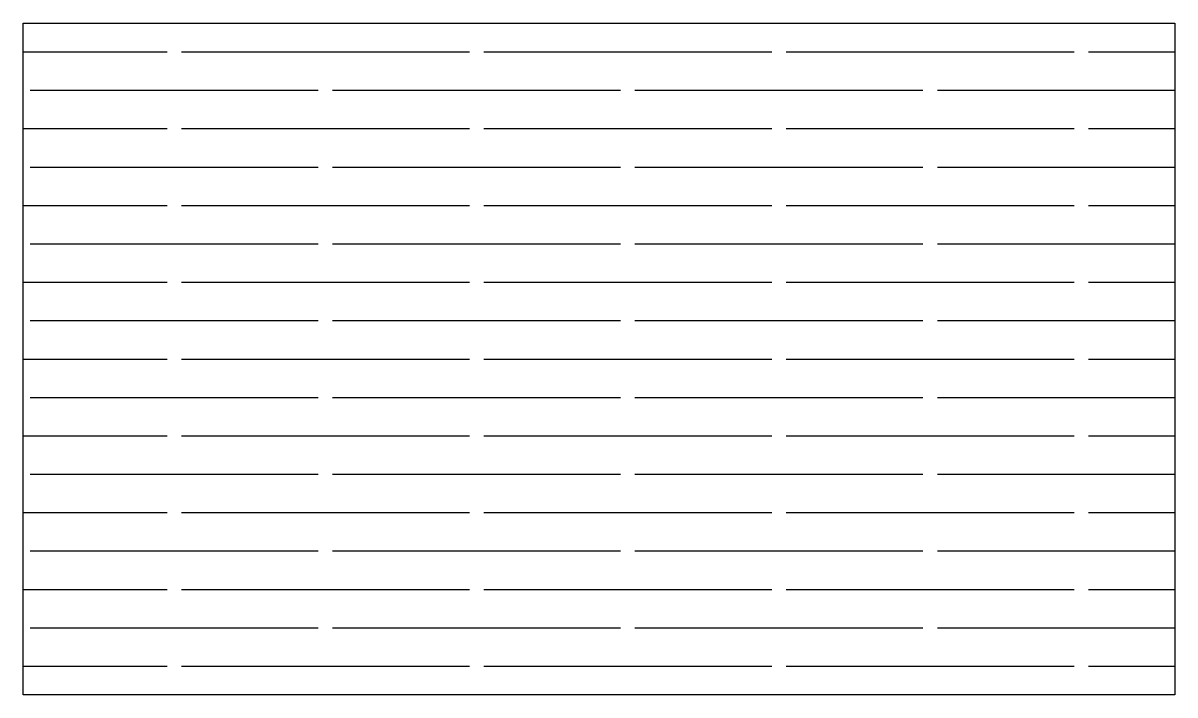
# Model space of a CAD drawing. Header units: millimetres. Extents: x 0 to 120, y 0 to 70.
import ezdxf

# ---------------------------------------------------------------- set-up
doc = ezdxf.new("R2010")
doc.units = ezdxf.units.MM
doc.layers.add('CUT', color=1, linetype='CONTINUOUS')

msp = doc.modelspace()

# ---------------------------------------------------------------- linework, layer by layer
at = {"layer": 'CUT'}
for p, q in [((0, 67), (15, 67)), ((16.5, 67), (46.5, 67)), ((48, 67), (78, 67)), ((79.5, 67), (109.5, 67)), ((111, 67), (120, 67)), ((0.75, 63), (30.75, 63)), ((32.25, 63), (62.25, 63)), ((63.75, 63), (93.75, 63)), ((95.25, 63), (120, 63)), ((0, 59), (15, 59)), ((16.5, 59), (46.5, 59)), ((48, 59), (78, 59)), ((79.5, 59), (109.5, 59)), ((111, 59), (120, 59)), ((0.75, 55), (30.75, 55)), ((32.25, 55), (62.25, 55)), ((63.75, 55), (93.75, 55)), ((95.25, 55), (120, 55)), ((0, 51), (15, 51)), ((16.5, 51), (46.5, 51)), ((48, 51), (78, 51)), ((79.5, 51), (109.5, 51)), ((111, 51), (120, 51)), ((0.75, 47), (30.75, 47)), ((32.25, 47), (62.25, 47)), ((63.75, 47), (93.75, 47)), ((95.25, 47), (120, 47)), ((0, 43), (15, 43)), ((16.5, 43), (46.5, 43)), ((48, 43), (78, 43)), ((79.5, 43), (109.5, 43)), ((111, 43), (120, 43)), ((0.75, 39), (30.75, 39)), ((32.25, 39), (62.25, 39)), ((63.75, 39), (93.75, 39)), ((95.25, 39), (120, 39)), ((0, 35), (15, 35)), ((16.5, 35), (46.5, 35)), ((48, 35), (78, 35)), ((79.5, 35), (109.5, 35)), ((111, 35), (120, 35)), ((0.75, 31), (30.75, 31)), ((32.25, 31), (62.25, 31)), ((63.75, 31), (93.75, 31)), ((95.25, 31), (120, 31)), ((0, 27), (15, 27)), ((16.5, 27), (46.5, 27)), ((48, 27), (78, 27)), ((79.5, 27), (109.5, 27)), ((111, 27), (120, 27)), ((0.75, 23), (30.75, 23)), ((32.25, 23), (62.25, 23)), ((63.75, 23), (93.75, 23)), ((95.25, 23), (120, 23)), ((0, 19), (15, 19)), ((16.5, 19), (46.5, 19)), ((48, 19), (78, 19)), ((79.5, 19), (109.5, 19)), ((111, 19), (120, 19)), ((0.75, 15), (30.75, 15)), ((32.25, 15), (62.25, 15)), ((63.75, 15), (93.75, 15)), ((95.25, 15), (120, 15)), ((0, 11), (15, 11)), ((16.5, 11), (46.5, 11)), ((48, 11), (78, 11)), ((79.5, 11), (109.5, 11)), ((111, 11), (120, 11)), ((0.75, 7), (30.75, 7)), ((32.25, 7), (62.25, 7)), ((63.75, 7), (93.75, 7)), ((95.25, 7), (120, 7)), ((0, 3), (15, 3)), ((16.5, 3), (46.5, 3)), ((48, 3), (78, 3)), ((79.5, 3), (109.5, 3)), ((111, 3), (120, 3))]:
    msp.add_line(p, q, dxfattribs=at)
msp.add_lwpolyline([(0, 70), (120, 70), (120, 0), (0, 0), (0, 70)], dxfattribs=at)

doc.saveas('drawing.dxf')
